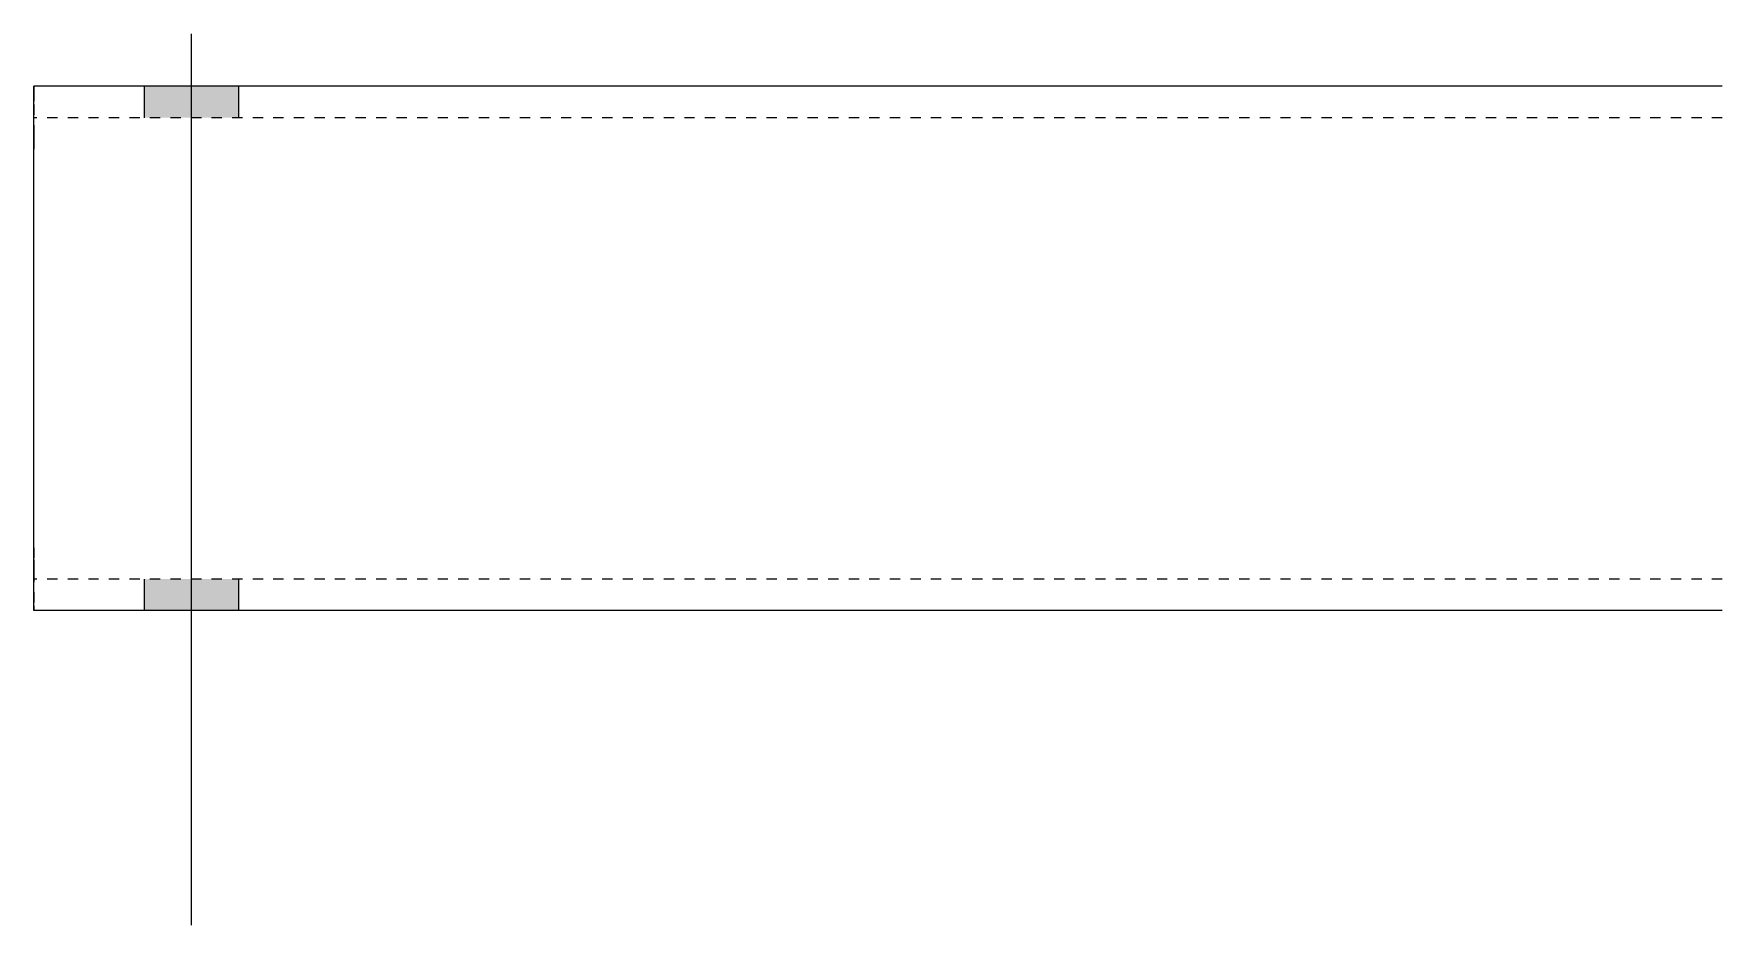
# Model space of a CAD drawing. Header units: millimetres. Extents: x 4 to 15104, y -24 to 217.
# Drawn here: x 10434.1 to 10756.2, y -24 to 146 of the extents above; entities that cross this region are included whole.
import ezdxf

# ---------------------------------------------------------------- set-up
doc = ezdxf.new("R2010")
doc.units = ezdxf.units.MM
doc.linetypes.add('DXK_LINE_DOT2', pattern=[3.9198, 1.9599, -1.9599])
doc.layers.add('STÅL', color=7, linetype='Continuous')

msp = doc.modelspace()

# ---------------------------------------------------------------- hatches: boundary and pattern name
at = {"layer": 'STÅL', "linetype": 'Continuous'}
for points in [[(10455.15, 130), (10473.15, 130), (10473.15, 136), (10455.15, 136)], [(10455.15, 130), (10473.15, 130), (10473.15, 136), (10455.15, 136)], [(10455.15, 36), (10473.15, 36), (10473.15, 42), (10455.15, 42)], [(10455.15, 36), (10473.15, 36), (10473.15, 42), (10455.15, 42)]]:
    msp.add_hatch(color=3, dxfattribs=at).paths.add_polyline_path(points)

# ---------------------------------------------------------------- linework, layer by layer
at = {"layer": 'STÅL', "color": 3, "linetype": 'Continuous'}
for p, q in [((10464.15, 146), (10464.15, -24)), ((10464.15, 146), (10464.15, -24)), ((10455.15, 136), (10455.15, 130)), ((10455.15, 136), (10455.15, 130)), ((10473.15, 136), (10473.15, 130)), ((10473.15, 136), (10473.15, 130)), ((10455.15, 42), (10455.15, 36)), ((10455.15, 42), (10455.15, 36)), ((10473.15, 42), (10473.15, 36)), ((10473.15, 42), (10473.15, 36))]:
    msp.add_line(p, q, dxfattribs=at)
at = {"layer": 'STÅL', "color": 2, "linetype": 'Continuous'}
for p, q in [((10756.15, 136), (10434.12, 136)), ((10434.12, 135.09), (10434.12, 136)), ((10434.12, 132.49), (10434.12, 135.09)), ((10434.12, 128.59), (10434.12, 132.49)), ((10434.12, 124), (10434.12, 128.59)), ((10434.12, 48), (10434.12, 124)), ((10434.12, 43.41), (10434.12, 48)), ((10434.12, 39.51), (10434.12, 43.41)), ((10434.12, 36.91), (10434.12, 39.51)), ((10434.12, 36), (10434.12, 36.91)), ((10756.15, 36), (10434.12, 36))]:
    msp.add_line(p, q, dxfattribs=at)
at = {"layer": 'STÅL', "color": 7, "linetype": 'DXK_LINE_DOT2'}
for p, q in [((10434.12, 136), (10434.15, 136)), ((10434.15, 136), (10434.15, 135.09)), ((10434.15, 135.09), (10434.15, 132.49)), ((10434.15, 132.49), (10434.15, 128.24)), ((10434.12, 130), (10434.15, 130)), ((10434.12, 129.54), (10434.12, 130)), ((10434.12, 128.59), (10434.12, 129.54)), ((10756.15, 130), (10434.15, 130)), ((10434.15, 129.54), (10434.15, 130)), ((10434.15, 128.59), (10434.15, 129.54)), ((10434.12, 128.24), (10434.12, 128.59)), ((10434.12, 128.24), (10434.12, 126.3)), ((10434.12, 126.3), (10434.12, 124)), ((10434.15, 126.3), (10434.15, 128.59)), ((10434.15, 128.24), (10434.15, 124)), ((10434.15, 124), (10434.15, 126.3)), ((10434.12, 48), (10434.12, 124)), ((10434.15, 48), (10434.15, 124)), ((10434.15, 48), (10434.15, 124)), ((10434.12, 48), (10434.12, 45.7)), ((10434.12, 45.7), (10434.12, 43.76)), ((10434.15, 45.7), (10434.15, 48)), ((10434.15, 48), (10434.15, 43.41)), ((10434.15, 43.76), (10434.15, 45.7)), ((10434.12, 43.76), (10434.12, 42.46)), ((10434.12, 42.46), (10434.12, 42)), ((10434.12, 42), (10434.15, 42)), ((10434.15, 42.46), (10434.15, 43.76)), ((10434.15, 43.41), (10434.15, 39.51)), ((10434.15, 42), (10434.15, 42.46)), ((10756.15, 42), (10434.15, 42)), ((10434.15, 39.51), (10434.15, 36.91)), ((10434.12, 36), (10434.15, 36)), ((10434.15, 36.91), (10434.15, 36))]:
    msp.add_line(p, q, dxfattribs=at)

doc.saveas('drawing.dxf')
